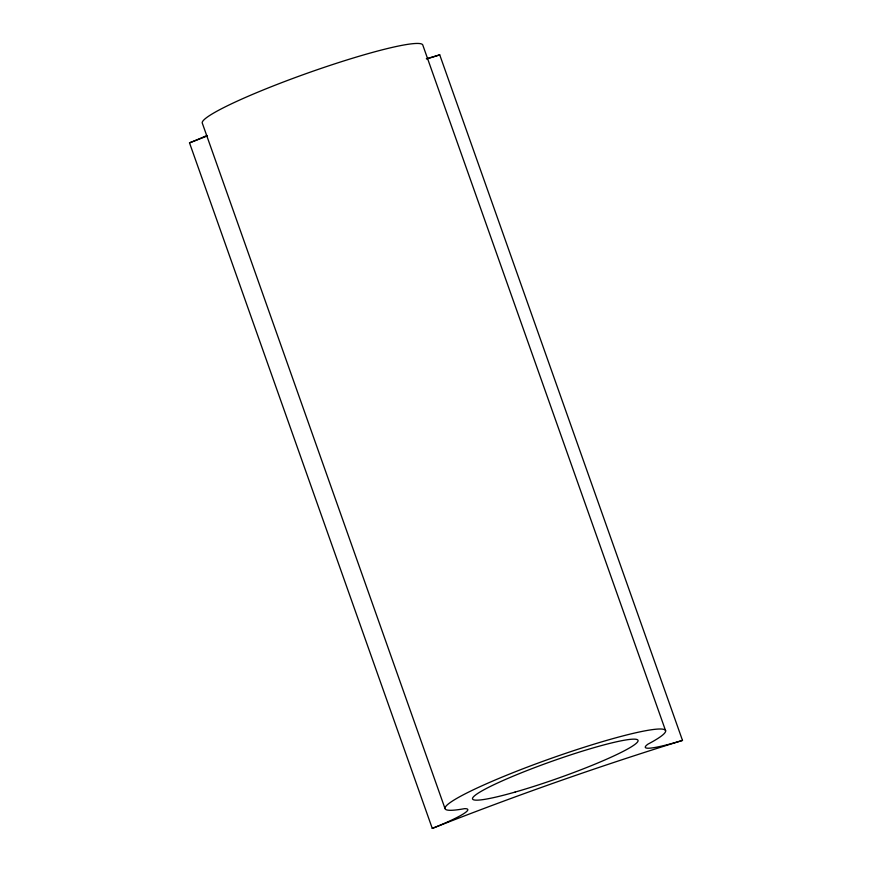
<?xml version="1.0" encoding="UTF-8"?>
<svg xmlns="http://www.w3.org/2000/svg" width="872" height="872" viewBox="0 0 872 872"><rect width="100%" height="100%" fill="white"/><g stroke="black" fill="none" stroke-linecap="round" stroke-linejoin="round"><path stroke-width="1.31" d="M426.321 58.707A62.217 6.398 -19.5 0 0 435.913 56.015L439.728 54.849L682.493 740.404C598.018 766.564 514.545 795.973 432.272 828.4L189.507 142.855L193.279 141.351A62.217 6.398 -19.5 0 0 206.915 135.454M432.272 828.4L436.044 826.896A62.217 6.398 -19.5 0 0 464.525 808.66A116.979 12.023 -19.5 0 1 481.29 786.097A116.979 12.023 -19.5 0 1 626.783 734.933A116.979 12.023 -19.5 0 1 647.994 744.132A62.217 6.398 -19.5 0 0 678.678 741.56L682.493 740.404M189.507 142.855L206.98 136.097M426.833 58.936L439.728 54.849M665.641 730.845L422.876 45.3A116.979 12.023 -19.5 0 0 310.846 71.951A116.979 12.023 -19.5 0 0 202.217 122.898L444.982 808.453M515.047 792.092A87.734 9.014 -19.5 0 0 638.064 740.546A87.734 9.014 -19.5 0 0 512.834 776.309A87.734 9.014 -19.5 0 0 515.047 792.092"/></g></svg>
